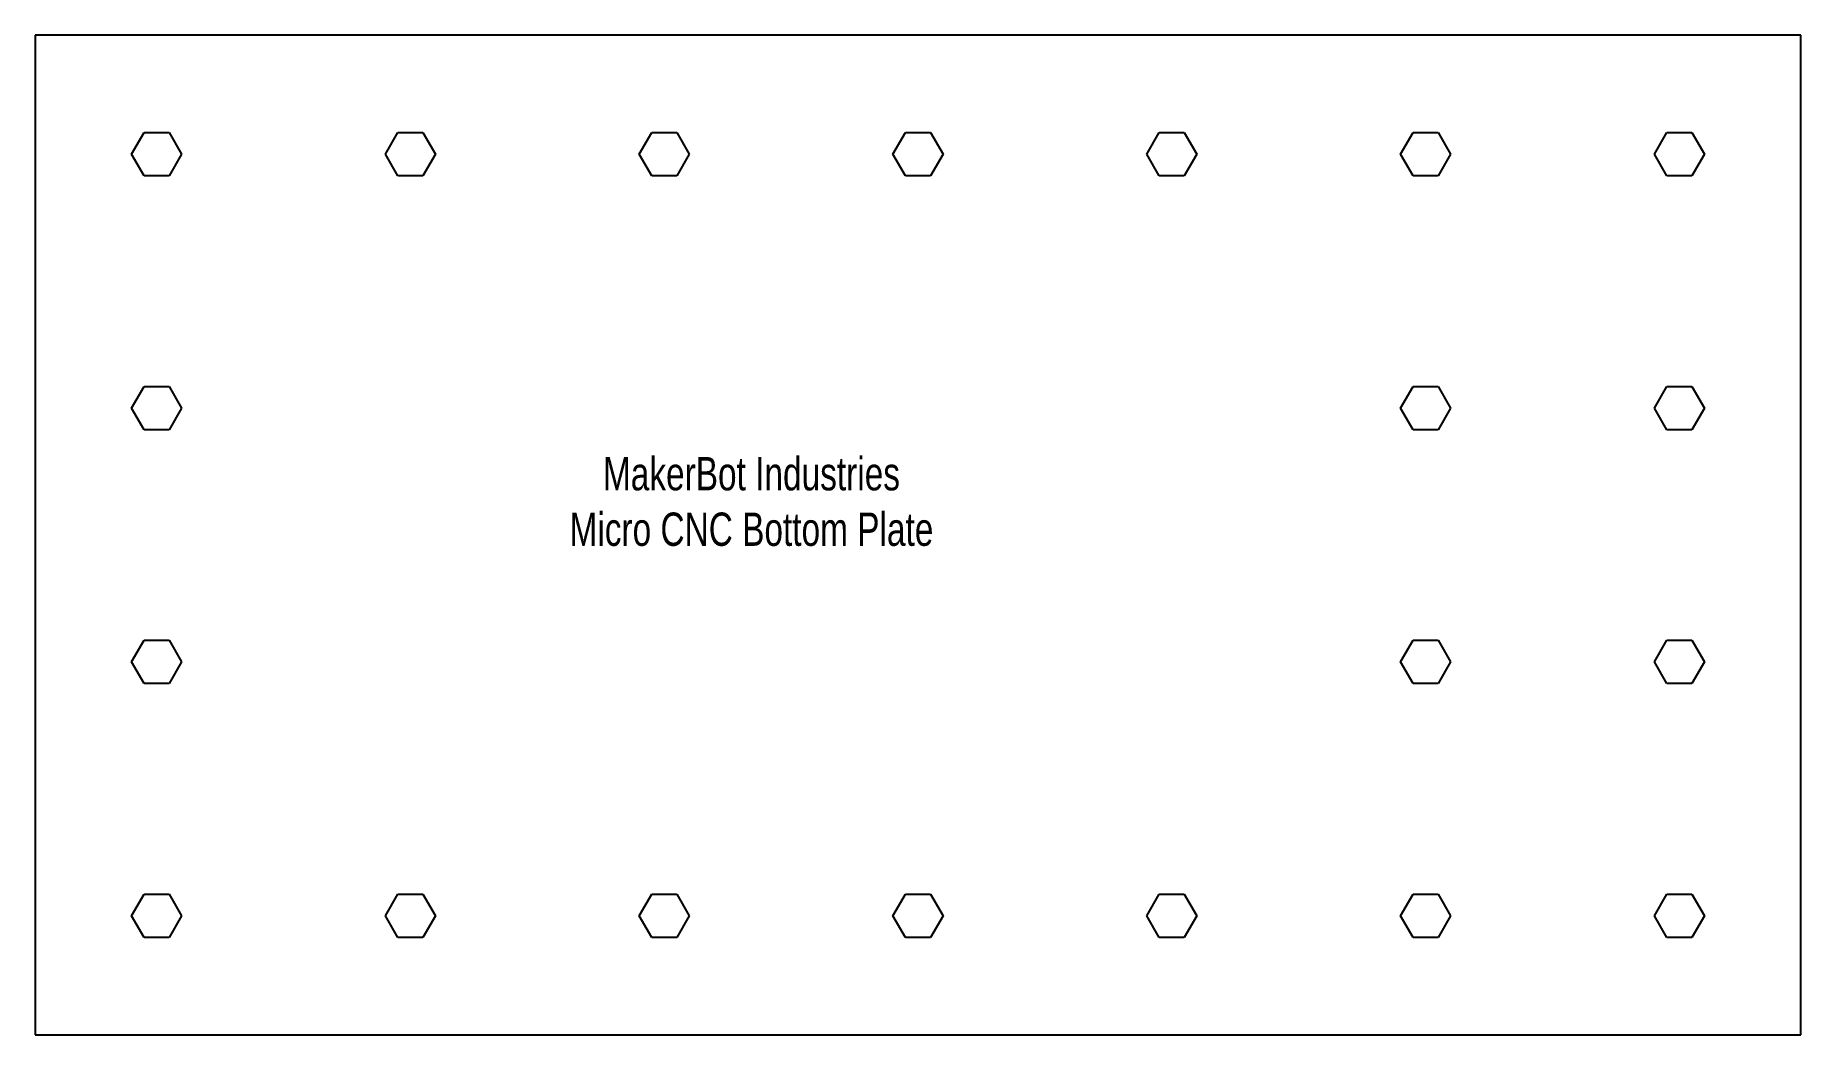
# Model space of a CAD drawing. Header units: millimetres. Extents: x 5 to 535, y 0 to 300.
import ezdxf

# ---------------------------------------------------------------- set-up
doc = ezdxf.new("R2010")
doc.units = ezdxf.units.MM
doc.layers.get('0').update_dxf_attribs({"linetype": 'CONTINUOUS', "lineweight": 25, "true_color": 0x000000})
doc.layers.add('text', color=1, linetype='CONTINUOUS', lineweight=0, true_color=0xff0000)
doc.styles.get("Standard").update_dxf_attribs({"font": 'txt', "width": 0.75})

msp = doc.modelspace()

# ---------------------------------------------------------------- linework, layer by layer
for p, q in [((535, 300), (5, 300)), ((5, 300), (5, 0)), ((535, 0), (535, 300)), ((33.89, 264.3), (37.65, 270.8)), ((37.65, 270.8), (45.15, 270.8)), ((45.15, 270.8), (48.91, 264.3)), ((110.09, 264.3), (113.85, 270.8)), ((113.85, 270.8), (121.35, 270.8)), ((121.35, 270.8), (125.11, 264.3)), ((186.29, 264.3), (190.05, 270.8)), ((190.05, 270.8), (197.55, 270.8)), ((197.55, 270.8), (201.31, 264.3)), ((262.49, 264.3), (266.25, 270.8)), ((266.25, 270.8), (273.75, 270.8)), ((273.75, 270.8), (277.51, 264.3)), ((338.69, 264.3), (342.45, 270.8)), ((342.45, 270.8), (349.95, 270.8)), ((349.95, 270.8), (353.71, 264.3)), ((414.89, 264.3), (418.65, 270.8)), ((418.65, 270.8), (426.15, 270.8)), ((426.15, 270.8), (429.91, 264.3)), ((491.09, 264.3), (494.85, 270.8)), ((494.85, 270.8), (502.35, 270.8)), ((502.35, 270.8), (506.11, 264.3)), ((37.65, 257.8), (33.89, 264.3)), ((48.91, 264.3), (45.15, 257.8)), ((113.85, 257.8), (110.09, 264.3)), ((125.11, 264.3), (121.35, 257.8)), ((190.05, 257.8), (186.29, 264.3)), ((201.31, 264.3), (197.55, 257.8)), ((266.25, 257.8), (262.49, 264.3)), ((277.51, 264.3), (273.75, 257.8)), ((342.45, 257.8), (338.69, 264.3)), ((353.71, 264.3), (349.95, 257.8)), ((418.65, 257.8), (414.89, 264.3)), ((429.91, 264.3), (426.15, 257.8)), ((494.85, 257.8), (491.09, 264.3)), ((506.11, 264.3), (502.35, 257.8)), ((45.15, 257.8), (37.65, 257.8)), ((121.35, 257.8), (113.85, 257.8)), ((197.55, 257.8), (190.05, 257.8)), ((273.75, 257.8), (266.25, 257.8)), ((349.95, 257.8), (342.45, 257.8)), ((426.15, 257.8), (418.65, 257.8)), ((502.35, 257.8), (494.85, 257.8)), ((33.89, 188.1), (37.65, 194.6)), ((37.65, 194.6), (45.15, 194.6)), ((45.15, 194.6), (48.91, 188.1)), ((414.89, 188.1), (418.65, 194.6)), ((418.65, 194.6), (426.15, 194.6)), ((426.15, 194.6), (429.91, 188.1)), ((491.09, 188.1), (494.85, 194.6)), ((494.85, 194.6), (502.35, 194.6)), ((502.35, 194.6), (506.11, 188.1)), ((37.65, 181.6), (33.89, 188.1)), ((48.91, 188.1), (45.15, 181.6)), ((418.65, 181.6), (414.89, 188.1)), ((429.91, 188.1), (426.15, 181.6)), ((494.85, 181.6), (491.09, 188.1)), ((506.11, 188.1), (502.35, 181.6)), ((45.15, 181.6), (37.65, 181.6)), ((426.15, 181.6), (418.65, 181.6)), ((502.35, 181.6), (494.85, 181.6)), ((33.89, 111.9), (37.65, 118.4)), ((37.65, 118.4), (45.15, 118.4)), ((45.15, 118.4), (48.91, 111.9)), ((414.89, 111.9), (418.65, 118.4)), ((418.65, 118.4), (426.15, 118.4)), ((426.15, 118.4), (429.91, 111.9)), ((491.09, 111.9), (494.85, 118.4)), ((494.85, 118.4), (502.35, 118.4)), ((502.35, 118.4), (506.11, 111.9)), ((37.65, 105.4), (33.89, 111.9)), ((48.91, 111.9), (45.15, 105.4)), ((418.65, 105.4), (414.89, 111.9)), ((429.91, 111.9), (426.15, 105.4)), ((494.85, 105.4), (491.09, 111.9)), ((506.11, 111.9), (502.35, 105.4)), ((45.15, 105.4), (37.65, 105.4)), ((426.15, 105.4), (418.65, 105.4)), ((502.35, 105.4), (494.85, 105.4)), ((33.89, 35.7), (37.65, 42.2)), ((37.65, 42.2), (45.15, 42.2)), ((45.15, 42.2), (48.91, 35.7)), ((110.09, 35.7), (113.85, 42.2)), ((113.85, 42.2), (121.35, 42.2)), ((121.35, 42.2), (125.11, 35.7)), ((186.29, 35.7), (190.05, 42.2)), ((190.05, 42.2), (197.55, 42.2)), ((197.55, 42.2), (201.31, 35.7)), ((262.49, 35.7), (266.25, 42.2)), ((266.25, 42.2), (273.75, 42.2)), ((273.75, 42.2), (277.51, 35.7)), ((338.69, 35.7), (342.45, 42.2)), ((342.45, 42.2), (349.95, 42.2)), ((349.95, 42.2), (353.71, 35.7)), ((414.89, 35.7), (418.65, 42.2)), ((418.65, 42.2), (426.15, 42.2)), ((426.15, 42.2), (429.91, 35.7)), ((491.09, 35.7), (494.85, 42.2)), ((494.85, 42.2), (502.35, 42.2)), ((502.35, 42.2), (506.11, 35.7)), ((37.65, 29.2), (33.89, 35.7)), ((48.91, 35.7), (45.15, 29.2)), ((113.85, 29.2), (110.09, 35.7)), ((125.11, 35.7), (121.35, 29.2)), ((190.05, 29.2), (186.29, 35.7)), ((201.31, 35.7), (197.55, 29.2)), ((266.25, 29.2), (262.49, 35.7)), ((277.51, 35.7), (273.75, 29.2)), ((342.45, 29.2), (338.69, 35.7)), ((353.71, 35.7), (349.95, 29.2)), ((418.65, 29.2), (414.89, 35.7)), ((429.91, 35.7), (426.15, 29.2)), ((494.85, 29.2), (491.09, 35.7)), ((506.11, 35.7), (502.35, 29.2)), ((45.15, 29.2), (37.65, 29.2)), ((121.35, 29.2), (113.85, 29.2)), ((197.55, 29.2), (190.05, 29.2)), ((273.75, 29.2), (266.25, 29.2)), ((349.95, 29.2), (342.45, 29.2)), ((426.15, 29.2), (418.65, 29.2)), ((502.35, 29.2), (494.85, 29.2)), ((5, 0), (535, 0))]:
    msp.add_line(p, q)

# ---------------------------------------------------------------- texts
at = {"layer": 'text', "insert": (220, 160), "char_height": 10, "width": 100, "attachment_point": 5}
msp.add_mtext('MakerBot\\~Industries\\PMicro\\~CNC\\~Bottom\\~Plate', dxfattribs=at)

doc.saveas('drawing.dxf')
